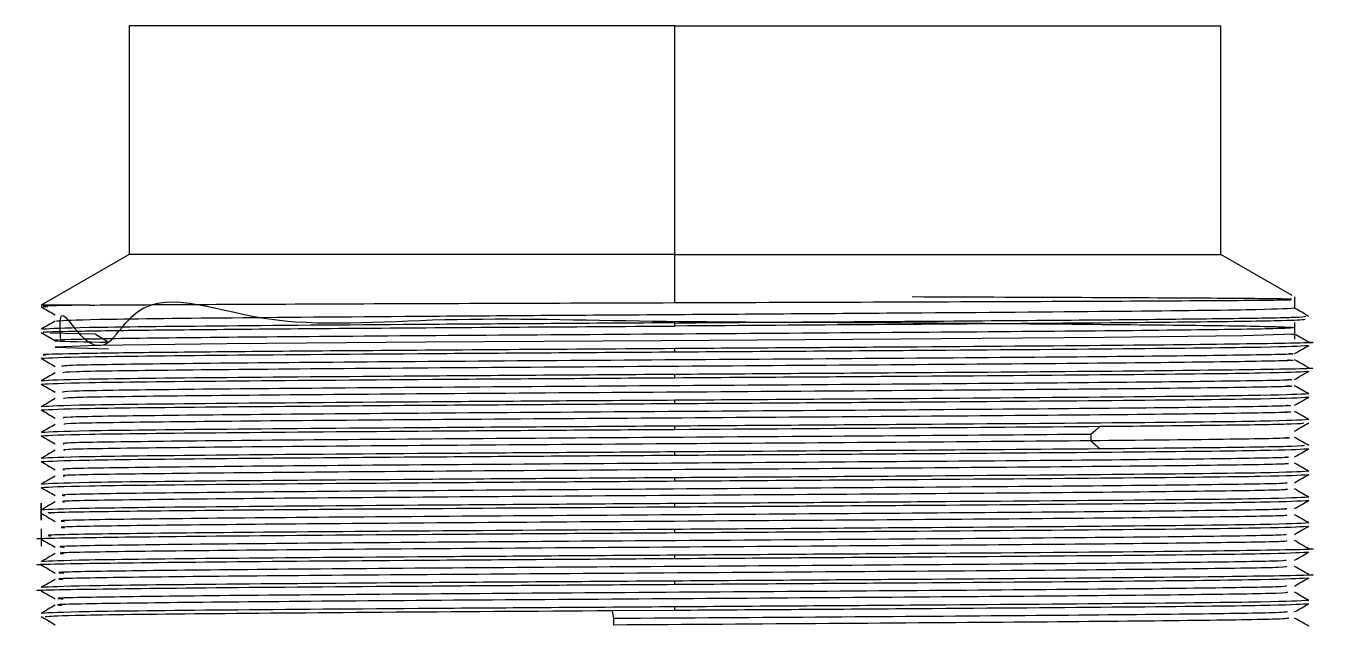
# Model space of a CAD drawing. Header units: millimetres. Extents: x 101 to 291, y 114 to 180.
# Drawn here: x 169.64 to 176.12, y 177.11 to 180.1 of the extents above; entities that cross this region are included whole.
import ezdxf

# ---------------------------------------------------------------- set-up
doc = ezdxf.new("R2010")
doc.units = ezdxf.units.MM

msp = doc.modelspace()

# ---------------------------------------------------------------- linework, layer by layer
at = {"color": 7, "linetype": 'Continuous', "lineweight": 25}
for p, q in [((170.1586, 180.0999), (170.1586, 178.9589)), ((172.8836, 180.0999), (170.1586, 180.0999)), ((172.8836, 178.9589), (172.8836, 180.0999)), ((172.8836, 180.0999), (175.6086, 180.0999)), ((175.6086, 178.9589), (175.6086, 180.0999)), ((170.1586, 178.9589), (169.72, 178.7057)), ((172.8836, 178.9589), (170.1586, 178.9589)), ((172.8836, 178.7178), (172.8836, 178.9589)), ((172.8836, 178.9589), (175.6086, 178.9589)), ((175.9646, 178.7534), (175.6086, 178.9589)), ((169.9609, 178.7057), (169.72, 178.7057)), ((175.9772, 178.6894), (175.9772, 178.7468)), ((172.8836, 178.6009), (172.8836, 178.617)), ((175.9772, 178.5355), (175.9772, 178.6178)), ((169.7207, 178.5684), (169.7914, 178.5276)), ((169.9919, 178.56), (169.7651, 178.5652)), ((172.8836, 178.4719), (172.8836, 178.488)), ((172.8836, 178.3429), (172.8836, 178.359)), ((172.8836, 178.2139), (172.8836, 178.23)), ((172.8836, 178.0849), (172.8836, 178.101)), ((174.9598, 178.0597), (174.9598, 178.0274)), ((172.8836, 177.9559), (172.8836, 177.972)), ((172.8836, 177.8269), (172.8836, 177.843)), ((169.72, 177.7165), (169.72, 177.6309)), ((169.72, 177.714), (169.72, 177.6309)), ((169.72, 177.6309), (169.72, 177.714)), ((172.8836, 177.6979), (172.8836, 177.714)), ((169.72, 177.5875), (169.72, 177.5019)), ((172.8836, 177.5689), (172.8836, 177.585)), ((172.8836, 177.4399), (172.8836, 177.456)), ((172.8836, 177.3109), (172.8836, 177.327)), ((172.5696, 177.1798), (172.8836, 177.1819)), ((172.8836, 177.1819), (172.8836, 177.198)), ((172.5765, 177.1395), (172.5765, 177.1073))]:
    msp.add_line(p, q, dxfattribs=at)
at = {"color": 7, "linetype": 'Continuous', "lineweight": 25, "flags": 128}
for points in [[(175.9615, 178.5607), (175.9769, 178.5601), (175.7193, 178.552), (175.0283, 178.5439), (174.0095, 178.5359), (172.8187, 178.5278), (171.6378, 178.5197), (170.6473, 178.5116), (169.9986, 178.5036), (169.7908, 178.4955), (170.0557, 178.4874), (170.0557, 178.4874)], [(169.9919, 178.5601), (170.0238, 178.5399), (170.0557, 178.5198)], [(175.0066, 178.1), (174.9832, 178.0799), (174.9598, 178.0597)], [(174.9598, 178.0274), (174.9832, 178.0072), (175.0067, 177.9871)], [(172.5696, 177.1799), (172.573, 177.1597), (172.5765, 177.1396)]]:
    msp.add_lwpolyline(points, dxfattribs=at)
at = {"color": 7, "linetype": 'Continuous', "lineweight": 25}
for points, knots in [([(169.8184, 178.5282), (169.8141, 178.5928), (169.8026, 178.7671), (169.9886, 178.3756), (170.2628, 178.8277), (170.7987, 178.5695), (171.7105, 178.6518), (172.7709, 178.6208), (173.8416, 178.6201), (174.8006, 178.6113), (175.5343, 178.6047), (175.9567, 178.5975), (176.0182, 178.5905), (175.7116, 178.5834), (175.0729, 178.5764), (174.1771, 178.5693), (173.1294, 178.5622), (172.0528, 178.5551), (171.0742, 178.5481), (170.3063, 178.541), (169.8475, 178.5339), (169.7215, 178.5269), (169.9443, 178.5221), (170.0557, 178.5198)], [0, 0, 0, 0, 0.023196, 0.062577, 0.076601, 0.127902, 0.179203, 0.230505, 0.281806, 0.333107, 0.384408, 0.435709, 0.487009, 0.538309, 0.589609, 0.640908, 0.692207, 0.743506, 0.794805, 0.846104, 0.897403, 0.948702, 1, 1, 1, 1]), ([(169.9609, 178.7057), (169.8414, 178.7035), (169.6906, 178.7007), (169.7408, 178.698), (169.7512, 178.6974)], [0, 0, 0, 0, 0.79261, 1, 1, 1, 1]), ([(169.9609, 178.7057), (170.1057, 178.7067), (170.3951, 178.7087), (171.1091, 178.7117), (171.9556, 178.7148), (172.5744, 178.7168), (172.8836, 178.7178)], [0, 0, 0, 0, 0.250623, 0.50083, 0.750623, 1, 1, 1, 1]), ([(172.8836, 178.7178), (173.2428, 178.719), (173.9603, 178.7213), (174.9115, 178.7248), (175.6059, 178.7284), (175.9799, 178.7314), (175.9604, 178.7332), (175.9534, 178.7339)], [0, 0, 0, 0, 0.219522, 0.438617, 0.657284, 0.875524, 1, 1, 1, 1]), ([(175.962, 178.7354), (175.872, 178.7366), (175.6921, 178.7389), (175.0092, 178.7425), (174.3812, 178.7448), (174.0675, 178.746)], [0, 0, 0, 0, 0.33399, 0.667323, 1, 1, 1, 1]), ([(169.7198, 178.6977), (169.7316, 178.6909), (169.7551, 178.6773), (169.7787, 178.6637), (169.7905, 178.6569)], [0, 0, 0, 0, 0.49999, 1, 1, 1, 1]), ([(175.9773, 178.6894), (175.9284, 178.6867), (175.8306, 178.6813), (175.1069, 178.6732), (174.0772, 178.6651), (172.8566, 178.657), (171.6399, 178.649), (170.6224, 178.6409), (169.921, 178.6329), (169.8374, 178.6276), (169.7962, 178.625)], [0, 0, 0, 0, 0.125441, 0.250883, 0.376326, 0.501771, 0.627217, 0.752664, 0.878112, 1, 1, 1, 1]), ([(172.8836, 178.617), (173.1683, 178.6188), (173.7378, 178.6225), (174.5296, 178.6281), (175.2038, 178.6336), (175.7039, 178.6392), (176.0076, 178.6445), (176.0252, 178.6479), (176.0333, 178.6495)], [0, 0, 0, 0, 0.170584, 0.341168, 0.511752, 0.682336, 0.85292, 1, 1, 1, 1]), ([(176.0474, 178.6491), (176.0356, 178.656), (176.012, 178.6696), (175.9885, 178.6832), (175.9767, 178.69)], [0, 0, 0, 0, 0.500021, 1, 1, 1, 1]), ([(169.7904, 178.6255), (169.7786, 178.6187), (169.755, 178.6051), (169.7315, 178.5914), (169.7197, 178.5846)], [0, 0, 0, 0, 0.500021, 1, 1, 1, 1]), ([(172.8836, 178.617), (172.469, 178.6143), (171.6399, 178.6089), (170.5947, 178.6009), (169.8686, 178.5929), (169.774, 178.5876), (169.7275, 178.585)], [0, 0, 0, 0, 0.251947, 0.503893, 0.75584, 1, 1, 1, 1]), ([(169.7412, 178.5686), (169.7353, 178.5692), (169.7108, 178.5714), (169.8665, 178.5754), (170.2018, 178.5805), (170.7157, 178.5856), (171.3592, 178.5907), (172.0974, 178.5958), (172.6215, 178.5992), (172.8836, 178.6009)], [0, 0, 0, 0, 0.0505067, 0.2087556, 0.3670047, 0.5252535, 0.6835023, 0.8417511, 1, 1, 1, 1]), ([(176.0301, 178.6328), (176.0087, 178.6309), (175.963, 178.6268), (175.5093, 178.6205), (174.8018, 178.614), (173.8926, 178.6074), (173.2199, 178.6031), (172.8836, 178.6009)], [0, 0, 0, 0, 0.18049, 0.385367, 0.590245, 0.795123, 1, 1, 1, 1]), ([(176.0401, 178.5205), (176.0426, 178.5204), (176.1273, 178.5177), (175.8472, 178.5122), (175.1882, 178.5041), (174.1234, 178.4961), (173.2969, 178.4907), (172.8836, 178.488)], [0, 0, 0, 0, 0.007261, 0.255445, 0.50363, 0.751815, 1, 1, 1, 1]), ([(176.0474, 178.5201), (176.0356, 178.5269), (176.012, 178.5405), (175.9885, 178.5541), (175.9767, 178.561)], [0, 0, 0, 0, 0.500002, 1, 1, 1, 1]), ([(169.7201, 178.4396), (169.7677, 178.4423), (169.8628, 178.4477), (170.5943, 178.4557), (171.64, 178.4638), (172.4691, 178.4692), (172.8836, 178.4719)], [0, 0, 0, 0, 0.249949, 0.499966, 0.749983, 1, 1, 1, 1]), ([(172.8836, 178.488), (172.6215, 178.4863), (172.0974, 178.4829), (171.3592, 178.4778), (170.7157, 178.4727), (170.2018, 178.4676), (169.8665, 178.4625), (169.7108, 178.4585), (169.7353, 178.4563), (169.7412, 178.4558)], [0, 0, 0, 0, 0.158297, 0.316595, 0.474892, 0.633189, 0.791487, 0.949785, 1, 1, 1, 1]), ([(175.9485, 178.4636), (175.9567, 178.4631), (176.0089, 178.4603), (175.7364, 178.455), (175.1399, 178.4479), (174.2366, 178.4407), (173.1777, 178.4335), (172.0816, 178.4263), (171.0804, 178.4191), (170.3094, 178.4119), (169.8437, 178.4052), (169.8287, 178.401), (169.8221, 178.3991)], [0, 0, 0, 0, 0.020822, 0.132284, 0.243745, 0.355206, 0.466665, 0.578125, 0.689583, 0.801041, 0.912498, 1, 1, 1, 1]), ([(172.8836, 178.4719), (173.2982, 178.4746), (174.1273, 178.4799), (175.173, 178.488), (175.9045, 178.4961), (175.9996, 178.5014), (176.0471, 178.5041)], [0, 0, 0, 0, 0.2500116, 0.5000231, 0.7500345, 1, 1, 1, 1]), ([(175.9767, 178.4634), (175.9886, 178.4702), (176.0122, 178.4839), (176.0359, 178.4975), (176.0477, 178.5044)], [0, 0, 0, 0, 0.4999886, 1, 1, 1, 1]), ([(169.7196, 178.4399), (169.7314, 178.433), (169.7551, 178.4194), (169.7787, 178.4057), (169.7905, 178.3989)], [0, 0, 0, 0, 0.5, 1, 1, 1, 1]), ([(175.9415, 178.4318), (175.9533, 178.4312), (176.0115, 178.4282), (175.7387, 178.4228), (175.1393, 178.4156), (174.2368, 178.4084), (173.1776, 178.4012), (172.0817, 178.394), (171.0801, 178.3868), (170.3103, 178.3796), (169.8515, 178.3731), (169.8351, 178.369), (169.8283, 178.3673)], [0, 0, 0, 0, 0.028204, 0.139664, 0.251124, 0.362583, 0.474041, 0.585499, 0.696955, 0.808412, 0.919867, 1, 1, 1, 1]), ([(176.0396, 178.3915), (176.0422, 178.3914), (176.1273, 178.3886), (175.8473, 178.3832), (175.1882, 178.3751), (174.1234, 178.3671), (173.2969, 178.3617), (172.8836, 178.359)], [0, 0, 0, 0, 0.00778, 0.255835, 0.50389, 0.751945, 1, 1, 1, 1]), ([(176.0476, 178.3911), (176.0358, 178.3979), (176.0121, 178.4115), (175.9885, 178.4252), (175.9767, 178.432)], [0, 0, 0, 0, 0.499989, 1, 1, 1, 1]), ([(169.7906, 178.3675), (169.7788, 178.3607), (169.7551, 178.347), (169.7314, 178.3334), (169.7196, 178.3266)], [0, 0, 0, 0, 0.499989, 1, 1, 1, 1]), ([(172.8836, 178.359), (172.4691, 178.3563), (171.64, 178.3509), (170.5943, 178.3429), (169.8627, 178.3348), (169.7676, 178.3294), (169.7201, 178.3267)], [0, 0, 0, 0, 0.2500113, 0.5000229, 0.7500344, 1, 1, 1, 1]), ([(169.7201, 178.3106), (169.7677, 178.3133), (169.8628, 178.3187), (170.5943, 178.3268), (171.64, 178.3348), (172.4691, 178.3402), (172.8836, 178.3429)], [0, 0, 0, 0, 0.24995, 0.499966, 0.749983, 1, 1, 1, 1]), ([(175.9422, 178.3346), (175.9518, 178.334), (176.0006, 178.331), (175.7126, 178.3256), (175.0963, 178.3185), (174.1816, 178.3113), (173.1171, 178.3041), (172.023, 178.2969), (171.0305, 178.2897), (170.2756, 178.2825), (169.8331, 178.276), (169.8291, 178.2718), (169.8274, 178.2701)], [0, 0, 0, 0, 0.027236, 0.138666, 0.250096, 0.361527, 0.472959, 0.58439, 0.695823, 0.807255, 0.918687, 1, 1, 1, 1]), ([(172.8836, 178.3429), (173.2982, 178.3456), (174.1273, 178.3509), (175.1726, 178.359), (175.8997, 178.367), (175.9944, 178.3723), (176.0411, 178.3749)], [0, 0, 0, 0, 0.251591, 0.503182, 0.754773, 1, 1, 1, 1]), ([(175.9768, 178.3344), (175.9887, 178.3412), (176.0123, 178.3549), (176.036, 178.3685), (176.0478, 178.3754)], [0, 0, 0, 0, 0.499989, 1, 1, 1, 1]), ([(169.7196, 178.3109), (169.7314, 178.304), (169.7551, 178.2904), (169.7787, 178.2767), (169.7905, 178.2699)], [0, 0, 0, 0, 0.499999, 1, 1, 1, 1]), ([(175.9367, 178.3028), (175.9495, 178.302), (176.0038, 178.2989), (175.7147, 178.2934), (175.0958, 178.2862), (174.1817, 178.279), (173.117, 178.2718), (172.0231, 178.2646), (171.0302, 178.2574), (170.2766, 178.2502), (169.8403, 178.2438), (169.8345, 178.2399), (169.8322, 178.2383)], [0, 0, 0, 0, 0.034582, 0.146009, 0.257438, 0.368867, 0.480296, 0.591727, 0.703157, 0.814587, 0.926017, 1, 1, 1, 1]), ([(176.0471, 178.2622), (175.9996, 178.2596), (175.9045, 178.2542), (175.1729, 178.2461), (174.1273, 178.2381), (173.2982, 178.2327), (172.8836, 178.23)], [0, 0, 0, 0, 0.249949, 0.499966, 0.749983, 1, 1, 1, 1]), ([(176.0477, 178.2621), (176.0359, 178.2689), (176.0122, 178.2826), (175.9886, 178.2962), (175.9767, 178.303)], [0, 0, 0, 0, 0.500011, 1, 1, 1, 1]), ([(169.7906, 178.2385), (169.7788, 178.2317), (169.7551, 178.218), (169.7315, 178.2044), (169.7197, 178.1975)], [0, 0, 0, 0, 0.499979, 1, 1, 1, 1]), ([(172.8836, 178.23), (172.4691, 178.2273), (171.64, 178.2219), (170.5943, 178.2139), (169.8627, 178.2058), (169.7676, 178.2004), (169.7201, 178.1977)], [0, 0, 0, 0, 0.250011, 0.500023, 0.750034, 1, 1, 1, 1]), ([(169.7201, 178.1816), (169.7677, 178.1843), (169.8628, 178.1897), (170.5943, 178.1977), (171.64, 178.2058), (172.4691, 178.2112), (172.8836, 178.2139)], [0, 0, 0, 0, 0.24995, 0.499966, 0.749983, 1, 1, 1, 1]), ([(175.9374, 178.2056), (175.9476, 178.2049), (175.992, 178.2018), (175.6874, 178.1962), (175.0519, 178.1891), (174.126, 178.1819), (173.0563, 178.1747), (171.9648, 178.1675), (170.9814, 178.1603), (170.243, 178.1531), (169.8232, 178.1467), (169.8293, 178.1427), (169.8318, 178.1411)], [0, 0, 0, 0, 0.0332894, 0.1447589, 0.2562285, 0.3676982, 0.4791682, 0.5906386, 0.7021095, 0.813581, 0.9250533, 1, 1, 1, 1]), ([(172.8836, 178.2139), (173.2982, 178.2166), (174.1273, 178.2219), (175.173, 178.23), (175.9045, 178.2381), (175.9996, 178.2434), (176.0471, 178.2461)], [0, 0, 0, 0, 0.250012, 0.500023, 0.750035, 1, 1, 1, 1]), ([(175.9767, 178.2054), (175.9886, 178.2122), (176.0122, 178.2259), (176.0359, 178.2395), (176.0477, 178.2464)], [0, 0, 0, 0, 0.50001, 1, 1, 1, 1]), ([(169.7195, 178.1819), (169.7313, 178.175), (169.7549, 178.1614), (169.7786, 178.1477), (169.7904, 178.1409)], [0, 0, 0, 0, 0.50001, 1, 1, 1, 1]), ([(175.9333, 178.1738), (175.9465, 178.1729), (175.9957, 178.1696), (175.6893, 178.164), (175.0515, 178.1568), (174.1261, 178.1496), (173.0563, 178.1424), (171.9649, 178.1352), (170.9811, 178.128), (170.2441, 178.1208), (169.8299, 178.1146), (169.8337, 178.1107), (169.8352, 178.1093)], [0, 0, 0, 0, 0.040591, 0.152058, 0.263524, 0.374991, 0.486458, 0.597926, 0.709394, 0.820862, 0.932332, 1, 1, 1, 1]), ([(176.0471, 178.1332), (175.9996, 178.1306), (175.9045, 178.1252), (175.1729, 178.1171), (174.1273, 178.1091), (173.2982, 178.1037), (172.8836, 178.101)], [0, 0, 0, 0, 0.249949, 0.499966, 0.749983, 1, 1, 1, 1]), ([(176.0477, 178.1331), (176.0358, 178.1399), (176.0122, 178.1535), (175.9885, 178.1672), (175.9767, 178.174)], [0, 0, 0, 0, 0.4999901, 1, 1, 1, 1]), ([(169.7905, 178.1095), (169.7787, 178.1027), (169.7551, 178.089), (169.7314, 178.0754), (169.7196, 178.0686)], [0, 0, 0, 0, 0.49999, 1, 1, 1, 1]), ([(172.8836, 178.101), (172.4691, 178.0983), (171.64, 178.0929), (170.5943, 178.0849), (169.8627, 178.0768), (169.7676, 178.0714), (169.7201, 178.0688)], [0, 0, 0, 0, 0.250011, 0.500023, 0.750034, 1, 1, 1, 1]), ([(169.7201, 178.0526), (169.7677, 178.0553), (169.8628, 178.0607), (170.5943, 178.0687), (171.64, 178.0768), (172.4691, 178.0822), (172.8836, 178.0849)], [0, 0, 0, 0, 0.24995, 0.499966, 0.749983, 1, 1, 1, 1]), ([(174.9598, 178.0597), (174.6674, 178.0573), (174.0826, 178.0525), (172.9921, 178.0453), (171.9077, 178.0381), (170.9326, 178.0309), (170.2114, 178.0237), (169.8132, 178.0174), (169.8287, 178.0136), (169.8347, 178.0121)], [0, 0, 0, 0, 0.151087, 0.302173, 0.453261, 0.60435, 0.755439, 0.906529, 1, 1, 1, 1]), ([(172.8836, 178.0849), (173.2755, 178.0874), (174.0593, 178.0924), (174.6909, 178.0975), (175.0067, 178.1)], [0, 0, 0, 0, 0.5000001, 1, 1, 1, 1]), ([(175.0067, 178.1), (175.2214, 178.102), (175.651, 178.1062), (175.9985, 178.1119), (176.0152, 178.1155), (176.0225, 178.1171)], [0, 0, 0, 0, 0.360054, 0.720107, 1, 1, 1, 1]), ([(175.9767, 178.0764), (175.9885, 178.0832), (176.0121, 178.0969), (176.0358, 178.1105), (176.0476, 178.1174)], [0, 0, 0, 0, 0.500011, 1, 1, 1, 1]), ([(169.7196, 178.0529), (169.7314, 178.046), (169.7551, 178.0324), (169.7787, 178.0187), (169.7905, 178.0119)], [0, 0, 0, 0, 0.4999887, 1, 1, 1, 1]), ([(174.9598, 178.0274), (174.6674, 178.025), (174.0826, 178.0202), (172.9921, 178.013), (171.9078, 178.0058), (170.9323, 177.9986), (170.2125, 177.9914), (169.8193, 177.9853), (169.8322, 177.9816), (169.8368, 177.9803)], [0, 0, 0, 0, 0.152581, 0.305161, 0.457743, 0.610326, 0.762909, 0.915492, 1, 1, 1, 1]), ([(175.9326, 178.0445), (175.9438, 178.0436), (175.9842, 178.0403), (175.675, 178.0346), (175.1982, 178.0298), (174.9598, 178.0274)], [0, 0, 0, 0, 0.1611972, 0.580599, 1, 1, 1, 1]), ([(176.0256, 178.0045), (176.0183, 178.0028), (176.002, 177.9991), (175.6513, 177.9933), (175.2216, 177.9892), (175.0067, 177.9871)], [0, 0, 0, 0, 0.289847, 0.644923, 1, 1, 1, 1]), ([(176.0476, 178.004), (176.0358, 178.0109), (176.0121, 178.0245), (175.9885, 178.0382), (175.9766, 178.045)], [0, 0, 0, 0, 0.49999, 1, 1, 1, 1]), ([(169.7906, 177.9805), (169.7788, 177.9737), (169.7552, 177.9601), (169.7316, 177.9465), (169.7198, 177.9396)], [0, 0, 0, 0, 0.5, 1, 1, 1, 1]), ([(172.8836, 177.972), (172.4691, 177.9693), (171.64, 177.9639), (170.5943, 177.9559), (169.8627, 177.9478), (169.7676, 177.9424), (169.7201, 177.9397)], [0, 0, 0, 0, 0.2500113, 0.5000229, 0.7500344, 1, 1, 1, 1]), ([(169.7201, 177.9236), (169.7677, 177.9263), (169.8628, 177.9317), (170.5943, 177.9397), (171.64, 177.9478), (172.4691, 177.9532), (172.8836, 177.9559)], [0, 0, 0, 0, 0.24995, 0.499966, 0.749983, 1, 1, 1, 1]), ([(175.9314, 177.9476), (175.9409, 177.9466), (175.9739, 177.9432), (175.6337, 177.9375), (174.9609, 177.9303), (174.0135, 177.9231), (172.9347, 177.9159), (171.8493, 177.9087), (170.8852, 177.9015), (170.1809, 177.8943), (169.8039, 177.8882), (169.828, 177.8844), (169.8367, 177.8831)], [0, 0, 0, 0, 0.045509, 0.156977, 0.268446, 0.379914, 0.491382, 0.60285, 0.714319, 0.825788, 0.937258, 1, 1, 1, 1]), ([(172.8836, 177.9559), (173.2982, 177.9586), (174.1273, 177.9639), (175.1726, 177.972), (175.8992, 177.98), (175.9939, 177.9853), (176.0405, 177.9879)], [0, 0, 0, 0, 0.251744, 0.503488, 0.755232, 1, 1, 1, 1]), ([(175.0067, 177.9871), (174.6909, 177.9846), (174.0593, 177.9795), (173.2755, 177.9745), (172.8836, 177.972)], [0, 0, 0, 0, 0.5, 1, 1, 1, 1]), ([(175.9767, 177.9474), (175.9886, 177.9542), (176.0122, 177.9679), (176.0359, 177.9815), (176.0477, 177.9884)], [0, 0, 0, 0, 0.499989, 1, 1, 1, 1]), ([(169.7195, 177.9239), (169.7313, 177.917), (169.755, 177.9034), (169.7786, 177.8897), (169.7904, 177.8829)], [0, 0, 0, 0, 0.500021, 1, 1, 1, 1]), ([(175.93, 177.9158), (175.9418, 177.9146), (175.9787, 177.9111), (175.6352, 177.9052), (174.9606, 177.898), (174.0136, 177.8908), (172.9346, 177.8836), (171.8494, 177.8764), (170.8848, 177.8692), (170.1821, 177.862), (169.8094, 177.8561), (169.8304, 177.8525), (169.8374, 177.8513)], [0, 0, 0, 0, 0.052693, 0.164157, 0.275622, 0.387086, 0.49855, 0.610014, 0.721479, 0.832944, 0.94441, 1, 1, 1, 1]), ([(176.0471, 177.8752), (175.9996, 177.8726), (175.9045, 177.8672), (175.1729, 177.8591), (174.1273, 177.8511), (173.2982, 177.8457), (172.8836, 177.843)], [0, 0, 0, 0, 0.2499494, 0.4999662, 0.749983, 1, 1, 1, 1]), ([(176.0475, 177.8751), (176.0357, 177.8819), (176.0121, 177.8956), (175.9885, 177.9092), (175.9768, 177.916)], [0, 0, 0, 0, 0.500021, 1, 1, 1, 1]), ([(169.7195, 177.7948), (169.7313, 177.788), (169.755, 177.7744), (169.7786, 177.7607), (169.7905, 177.7539)], [0, 0, 0, 0, 0.499989, 1, 1, 1, 1]), ([(169.7905, 177.8515), (169.7787, 177.8447), (169.7551, 177.8311), (169.7315, 177.8175), (169.7197, 177.8106)], [0, 0, 0, 0, 0.500021, 1, 1, 1, 1]), ([(172.8836, 177.843), (172.4691, 177.8403), (171.64, 177.8349), (170.5943, 177.8269), (169.8627, 177.8188), (169.7676, 177.8134), (169.7201, 177.8107)], [0, 0, 0, 0, 0.2500113, 0.5000229, 0.7500344, 1, 1, 1, 1]), ([(169.7201, 177.7946), (169.7677, 177.7973), (169.8628, 177.8027), (170.5943, 177.8107), (171.64, 177.8188), (172.4691, 177.8242), (172.8836, 177.8269)], [0, 0, 0, 0, 0.24995, 0.499966, 0.749983, 1, 1, 1, 1]), ([(175.9301, 177.8186), (175.9384, 177.8175), (175.9646, 177.814), (175.6052, 177.8081), (174.9144, 177.8009), (173.9566, 177.7937), (172.8738, 177.7865), (171.7921, 177.7793), (170.8381, 177.7721), (170.1513, 177.7649), (169.7945, 177.7589), (169.8266, 177.7553), (169.8375, 177.7541)], [0, 0, 0, 0, 0.051567, 0.163014, 0.274462, 0.385908, 0.497354, 0.608799, 0.720243, 0.831687, 0.94313, 1, 1, 1, 1]), ([(172.8836, 177.8269), (173.2982, 177.8296), (174.1273, 177.8349), (175.173, 177.843), (175.9045, 177.8511), (175.9996, 177.8564), (176.0471, 177.8591)], [0, 0, 0, 0, 0.2500116, 0.5000231, 0.7500345, 1, 1, 1, 1]), ([(175.9767, 177.8184), (175.9885, 177.8252), (176.0121, 177.8389), (176.0358, 177.8525), (176.0476, 177.8593)], [0, 0, 0, 0, 0.5, 1, 1, 1, 1]), ([(175.9301, 177.7868), (175.9403, 177.7855), (175.9698, 177.7818), (175.6066, 177.7758), (174.9141, 177.7686), (173.9567, 177.7614), (172.8737, 177.7542), (171.7921, 177.747), (170.8377, 177.7398), (170.1527, 177.7326), (169.7995, 177.7268), (169.8281, 177.7233), (169.8369, 177.7223)], [0, 0, 0, 0, 0.058702, 0.17015, 0.281597, 0.393044, 0.50449, 0.615935, 0.72738, 0.838824, 0.950268, 1, 1, 1, 1]), ([(176.0471, 177.7462), (175.9996, 177.7436), (175.9045, 177.7382), (175.1729, 177.7301), (174.1273, 177.7221), (173.2982, 177.7167), (172.8836, 177.714)], [0, 0, 0, 0, 0.2499494, 0.4999662, 0.749983, 1, 1, 1, 1]), ([(172.8836, 177.6979), (173.2982, 177.7006), (174.1273, 177.7059), (175.173, 177.714), (175.9045, 177.7221), (175.9996, 177.7274), (176.0471, 177.7301)], [0, 0, 0, 0, 0.2500116, 0.5000231, 0.7500345, 1, 1, 1, 1]), ([(176.0475, 177.7461), (176.0357, 177.7529), (176.0121, 177.7666), (175.9885, 177.7802), (175.9767, 177.787)], [0, 0, 0, 0, 0.500011, 1, 1, 1, 1]), ([(175.9767, 177.6894), (175.9885, 177.6962), (176.0122, 177.7099), (176.0358, 177.7235), (176.0477, 177.7303)], [0, 0, 0, 0, 0.500002, 1, 1, 1, 1]), ([(169.7904, 177.7225), (169.7786, 177.7157), (169.755, 177.7021), (169.7314, 177.6884), (169.7196, 177.6816)], [0, 0, 0, 0, 0.500002, 1, 1, 1, 1]), ([(169.7196, 177.6658), (169.7315, 177.659), (169.7551, 177.6453), (169.7788, 177.6317), (169.7906, 177.6248)], [0, 0, 0, 0, 0.499989, 1, 1, 1, 1]), ([(172.8836, 177.714), (172.4691, 177.7113), (171.64, 177.7059), (170.5943, 177.6979), (169.8627, 177.6898), (169.7676, 177.6844), (169.7201, 177.6817)], [0, 0, 0, 0, 0.2500113, 0.5000229, 0.7500344, 1, 1, 1, 1]), ([(169.7687, 177.6656), (169.7578, 177.6667), (169.7229, 177.6702), (170.0818, 177.6761), (170.7847, 177.6834), (171.7681, 177.6906), (172.5118, 177.6955), (172.8836, 177.6979)], [0, 0, 0, 0, 0.10121, 0.325908, 0.550605, 0.775303, 1, 1, 1, 1]), ([(175.9299, 177.6896), (175.9362, 177.6883), (175.9548, 177.6847), (175.5754, 177.6787), (174.8671, 177.6715), (173.8993, 177.6643), (172.8129, 177.6571), (171.7353, 177.6499), (170.7917, 177.6427), (170.1228, 177.6355), (169.7855, 177.6296), (169.8247, 177.6262), (169.837, 177.6251)], [0, 0, 0, 0, 0.057729, 0.16915, 0.280572, 0.391995, 0.503418, 0.614842, 0.726266, 0.83769, 0.949113, 1, 1, 1, 1]), ([(175.9311, 177.6578), (175.9391, 177.6564), (175.9606, 177.6526), (175.5768, 177.6464), (174.8668, 177.6392), (173.8995, 177.632), (172.8129, 177.6248), (171.7353, 177.6176), (170.7915, 177.6104), (170.1236, 177.6033), (169.7878, 177.5974), (169.825, 177.594), (169.836, 177.593)], [0, 0, 0, 0, 0.06468, 0.17572, 0.28676, 0.397802, 0.508844, 0.619886, 0.730929, 0.841971, 0.953014, 1, 1, 1, 1]), ([(176.0471, 177.6172), (175.9996, 177.6146), (175.9045, 177.6092), (175.1729, 177.6011), (174.1273, 177.5931), (173.2982, 177.5877), (172.8836, 177.585)], [0, 0, 0, 0, 0.249949, 0.499966, 0.749983, 1, 1, 1, 1]), ([(172.8836, 177.5689), (173.2982, 177.5716), (174.1274, 177.5769), (175.1725, 177.585), (175.8987, 177.593), (175.9933, 177.5983), (176.0398, 177.6009)], [0, 0, 0, 0, 0.251928, 0.503856, 0.755784, 1, 1, 1, 1]), ([(175.9766, 177.5604), (175.9885, 177.5672), (176.0121, 177.5808), (176.0358, 177.5945), (176.0476, 177.6013)], [0, 0, 0, 0, 0.4999887, 1, 1, 1, 1]), ([(176.0475, 177.6171), (176.0357, 177.6239), (176.0121, 177.6376), (175.9885, 177.6512), (175.9767, 177.658)], [0, 0, 0, 0, 0.499989, 1, 1, 1, 1]), ([(169.7278, 177.5364), (169.7251, 177.5365), (169.6399, 177.5392), (169.9199, 177.5447), (170.579, 177.5527), (171.6438, 177.5608), (172.4703, 177.5662), (172.8836, 177.5689)], [0, 0, 0, 0, 0.007949, 0.255962, 0.503975, 0.751987, 1, 1, 1, 1]), ([(169.7195, 177.5368), (169.7313, 177.53), (169.755, 177.5163), (169.7787, 177.5027), (169.7905, 177.4958)], [0, 0, 0, 0, 0.5, 1, 1, 1, 1]), ([(172.8836, 177.585), (172.5118, 177.5826), (171.7682, 177.5778), (170.7845, 177.5705), (170.0825, 177.5633), (169.725, 177.5574), (169.7583, 177.554), (169.7682, 177.553)], [0, 0, 0, 0, 0.226117, 0.452235, 0.678353, 0.90447, 1, 1, 1, 1]), ([(175.9308, 177.5606), (175.9345, 177.5592), (175.9446, 177.5554), (175.5446, 177.5493), (174.819, 177.5421), (173.8416, 177.5349), (172.7521, 177.5277), (171.6789, 177.5205), (170.7462, 177.5133), (170.0956, 177.5061), (169.777, 177.5004), (169.8226, 177.497), (169.8357, 177.4961)], [0, 0, 0, 0, 0.063683, 0.175119, 0.286556, 0.397992, 0.509427, 0.620862, 0.732296, 0.843729, 0.955162, 1, 1, 1, 1]), ([(175.9335, 177.5288), (175.9384, 177.5272), (175.951, 177.5233), (175.5459, 177.517), (174.8188, 177.5098), (173.8417, 177.5026), (172.752, 177.4954), (171.679, 177.4882), (170.7457, 177.481), (170.0973, 177.4739), (169.781, 177.4683), (169.822, 177.4651), (169.8323, 177.4642)], [0, 0, 0, 0, 0.070925, 0.182364, 0.293803, 0.405242, 0.516679, 0.628117, 0.739553, 0.850989, 0.962424, 1, 1, 1, 1]), ([(176.0407, 177.4885), (176.0429, 177.4884), (176.1273, 177.4856), (175.847, 177.4802), (175.1883, 177.4721), (174.1234, 177.4641), (173.2969, 177.4587), (172.8836, 177.456)], [0, 0, 0, 0, 0.006654, 0.254991, 0.503327, 0.751663, 1, 1, 1, 1]), ([(172.8836, 177.4399), (173.2982, 177.4426), (174.1274, 177.4479), (175.1725, 177.456), (175.8986, 177.464), (175.9932, 177.4693), (176.0398, 177.4719)], [0, 0, 0, 0, 0.251941, 0.5038819, 0.7558227, 1, 1, 1, 1]), ([(176.0477, 177.488), (176.0358, 177.4948), (176.0122, 177.5085), (175.9885, 177.5222), (175.9767, 177.529)], [0, 0, 0, 0, 0.4999887, 1, 1, 1, 1]), ([(175.9767, 177.4313), (175.9885, 177.4382), (176.0122, 177.4518), (176.0358, 177.4655), (176.0476, 177.4723)], [0, 0, 0, 0, 0.500011, 1, 1, 1, 1]), ([(169.7277, 177.4074), (169.7251, 177.4075), (169.6399, 177.4102), (169.9199, 177.4157), (170.579, 177.4237), (171.6438, 177.4318), (172.4703, 177.4372), (172.8836, 177.4399)], [0, 0, 0, 0, 0.007919, 0.255939, 0.503959, 0.75198, 1, 1, 1, 1]), ([(169.7904, 177.4645), (169.7786, 177.4576), (169.7549, 177.444), (169.7312, 177.4303), (169.7194, 177.4235)], [0, 0, 0, 0, 0.500011, 1, 1, 1, 1]), ([(169.7196, 177.4078), (169.7314, 177.401), (169.7551, 177.3873), (169.7788, 177.3737), (169.7906, 177.3668)], [0, 0, 0, 0, 0.500011, 1, 1, 1, 1]), ([(172.8836, 177.456), (172.4691, 177.4533), (171.64, 177.4479), (170.5943, 177.4399), (169.8627, 177.4318), (169.7676, 177.4264), (169.7201, 177.4238)], [0, 0, 0, 0, 0.250011, 0.500023, 0.750034, 1, 1, 1, 1]), ([(175.9328, 177.4316), (175.9332, 177.4301), (175.934, 177.4262), (175.5127, 177.4199), (174.7703, 177.4127), (173.7836, 177.4055), (172.6913, 177.3983), (171.6231, 177.3911), (170.7013, 177.3839), (170.0695, 177.3767), (169.7688, 177.3711), (169.8198, 177.3679), (169.8329, 177.3671)], [0, 0, 0, 0, 0.0698398, 0.1812773, 0.2927154, 0.4041541, 0.5155936, 0.6270339, 0.7384745, 0.8499158, 0.9613573, 1, 1, 1, 1]), ([(175.9368, 177.3998), (175.938, 177.3981), (175.941, 177.394), (175.5138, 177.3876), (174.77, 177.3804), (173.7837, 177.3732), (172.6912, 177.366), (171.6232, 177.3588), (170.7008, 177.3517), (170.0714, 177.3445), (169.7723, 177.339), (169.8181, 177.3359), (169.8282, 177.3353)], [0, 0, 0, 0, 0.077135, 0.188575, 0.300017, 0.411459, 0.522901, 0.634345, 0.745789, 0.857233, 0.968678, 1, 1, 1, 1]), ([(176.0407, 177.3595), (176.0429, 177.3594), (176.1273, 177.3566), (175.847, 177.3512), (175.1883, 177.3431), (174.1234, 177.3351), (173.2969, 177.3297), (172.8836, 177.327)], [0, 0, 0, 0, 0.006708, 0.255031, 0.503354, 0.751677, 1, 1, 1, 1]), ([(172.8836, 177.3109), (173.2982, 177.3136), (174.1274, 177.3189), (175.1725, 177.327), (175.8983, 177.335), (175.9928, 177.3403), (176.0393, 177.3429)], [0, 0, 0, 0, 0.252057, 0.504114, 0.756171, 1, 1, 1, 1]), ([(176.0477, 177.359), (176.0358, 177.3658), (176.0122, 177.3795), (175.9885, 177.3932), (175.9767, 177.4)], [0, 0, 0, 0, 0.500011, 1, 1, 1, 1]), ([(175.9767, 177.3023), (175.9886, 177.3092), (176.0122, 177.3228), (176.0359, 177.3365), (176.0477, 177.3433)], [0, 0, 0, 0, 0.5000016, 1, 1, 1, 1]), ([(169.7275, 177.2784), (169.725, 177.2785), (169.6399, 177.2813), (169.9199, 177.2867), (170.579, 177.2948), (171.6438, 177.3028), (172.4703, 177.3082), (172.8836, 177.3109)], [0, 0, 0, 0, 0.007718, 0.255788, 0.503859, 0.75193, 1, 1, 1, 1]), ([(169.7905, 177.3355), (169.7787, 177.3287), (169.755, 177.315), (169.7313, 177.3013), (169.7195, 177.2945)], [0, 0, 0, 0, 0.4999886, 1, 1, 1, 1]), ([(169.7196, 177.2788), (169.7315, 177.272), (169.7551, 177.2583), (169.7788, 177.2447), (169.7906, 177.2378)], [0, 0, 0, 0, 0.4999886, 1, 1, 1, 1]), ([(172.8836, 177.327), (172.4691, 177.3243), (171.64, 177.3189), (170.5943, 177.3109), (169.8627, 177.3028), (169.7676, 177.2974), (169.7201, 177.2948)], [0, 0, 0, 0, 0.2500113, 0.5000229, 0.7500344, 1, 1, 1, 1]), ([(175.9359, 177.3026), (175.9322, 177.3009), (175.923, 177.2969), (175.4797, 177.2905), (174.7208, 177.2833), (173.7252, 177.2761), (172.6306, 177.2689), (171.5677, 177.2617), (170.6573, 177.2545), (170.0448, 177.2474), (169.7611, 177.2419), (169.8166, 177.2388), (169.8291, 177.2381)], [0, 0, 0, 0, 0.075829, 0.187304, 0.29878, 0.410255, 0.52173, 0.633206, 0.744682, 0.856158, 0.967635, 1, 1, 1, 1]), ([(175.9413, 177.2707), (175.9381, 177.269), (175.9305, 177.2648), (175.4808, 177.2582), (174.7206, 177.251), (173.7253, 177.2438), (172.6305, 177.2366), (171.5678, 177.2294), (170.6567, 177.2223), (170.0468, 177.2151), (169.764, 177.2097), (169.8138, 177.2068), (169.823, 177.2063)], [0, 0, 0, 0, 0.0831708, 0.1946492, 0.3061273, 0.4176052, 0.5290831, 0.6405612, 0.7520396, 0.8635184, 0.9749977, 1, 1, 1, 1]), ([(176.0471, 177.2302), (175.9996, 177.2276), (175.9045, 177.2222), (175.1729, 177.2141), (174.1273, 177.2061), (173.2982, 177.2007), (172.8836, 177.198)], [0, 0, 0, 0, 0.249949, 0.499966, 0.749983, 1, 1, 1, 1]), ([(172.8836, 177.1819), (173.2982, 177.1846), (174.1274, 177.1899), (175.1725, 177.198), (175.8983, 177.206), (175.9929, 177.2113), (176.0394, 177.2139)], [0, 0, 0, 0, 0.252042, 0.504083, 0.756125, 1, 1, 1, 1]), ([(175.9767, 177.1733), (175.9885, 177.1802), (176.0122, 177.1938), (176.0358, 177.2075), (176.0477, 177.2143)], [0, 0, 0, 0, 0.500002, 1, 1, 1, 1]), ([(176.0478, 177.23), (176.036, 177.2368), (176.0123, 177.2505), (175.9887, 177.2641), (175.9768, 177.271)], [0, 0, 0, 0, 0.499979, 1, 1, 1, 1]), ([(169.7906, 177.2065), (169.7787, 177.1997), (169.7551, 177.186), (169.7314, 177.1723), (169.7196, 177.1655)], [0, 0, 0, 0, 0.50001, 1, 1, 1, 1]), ([(169.7199, 177.1497), (169.7316, 177.1429), (169.7552, 177.1293), (169.7788, 177.1157), (169.7906, 177.1088)], [0, 0, 0, 0, 0.499998, 1, 1, 1, 1]), ([(172.8836, 177.198), (172.4691, 177.1953), (171.64, 177.1899), (170.5943, 177.1819), (169.8627, 177.1738), (169.7676, 177.1684), (169.7201, 177.1657)], [0, 0, 0, 0, 0.2500113, 0.5000229, 0.7500344, 1, 1, 1, 1]), ([(169.7404, 177.1494), (169.7638, 177.1517), (169.8134, 177.1567), (170.4351, 177.1642), (171.3842, 177.172), (172.1744, 177.1772), (172.5696, 177.1798)], [0, 0, 0, 0, 0.231151, 0.487434, 0.743717, 1, 1, 1, 1]), ([(175.9405, 177.1736), (175.932, 177.1718), (175.9121, 177.1676), (175.4457, 177.1611), (174.6713, 177.1539), (173.6647, 177.1467), (172.9392, 177.1419), (172.5765, 177.1395)], [0, 0, 0, 0, 0.155411, 0.36656, 0.577707, 0.788854, 1, 1, 1, 1]), ([(175.9473, 177.1418), (175.9389, 177.1398), (175.9201, 177.1355), (175.4467, 177.1288), (174.6711, 177.1216), (173.6648, 177.1144), (172.9393, 177.1096), (172.5765, 177.1072)], [0, 0, 0, 0, 0.167056, 0.375294, 0.58353, 0.791765, 1, 1, 1, 1]), ([(176.0478, 177.101), (176.0359, 177.1078), (176.0123, 177.1215), (175.9886, 177.1352), (175.9768, 177.142)], [0, 0, 0, 0, 0.499999, 1, 1, 1, 1])]:
    msp.add_open_spline(points, degree=3, knots=knots, dxfattribs=at)

doc.saveas('drawing.dxf')
